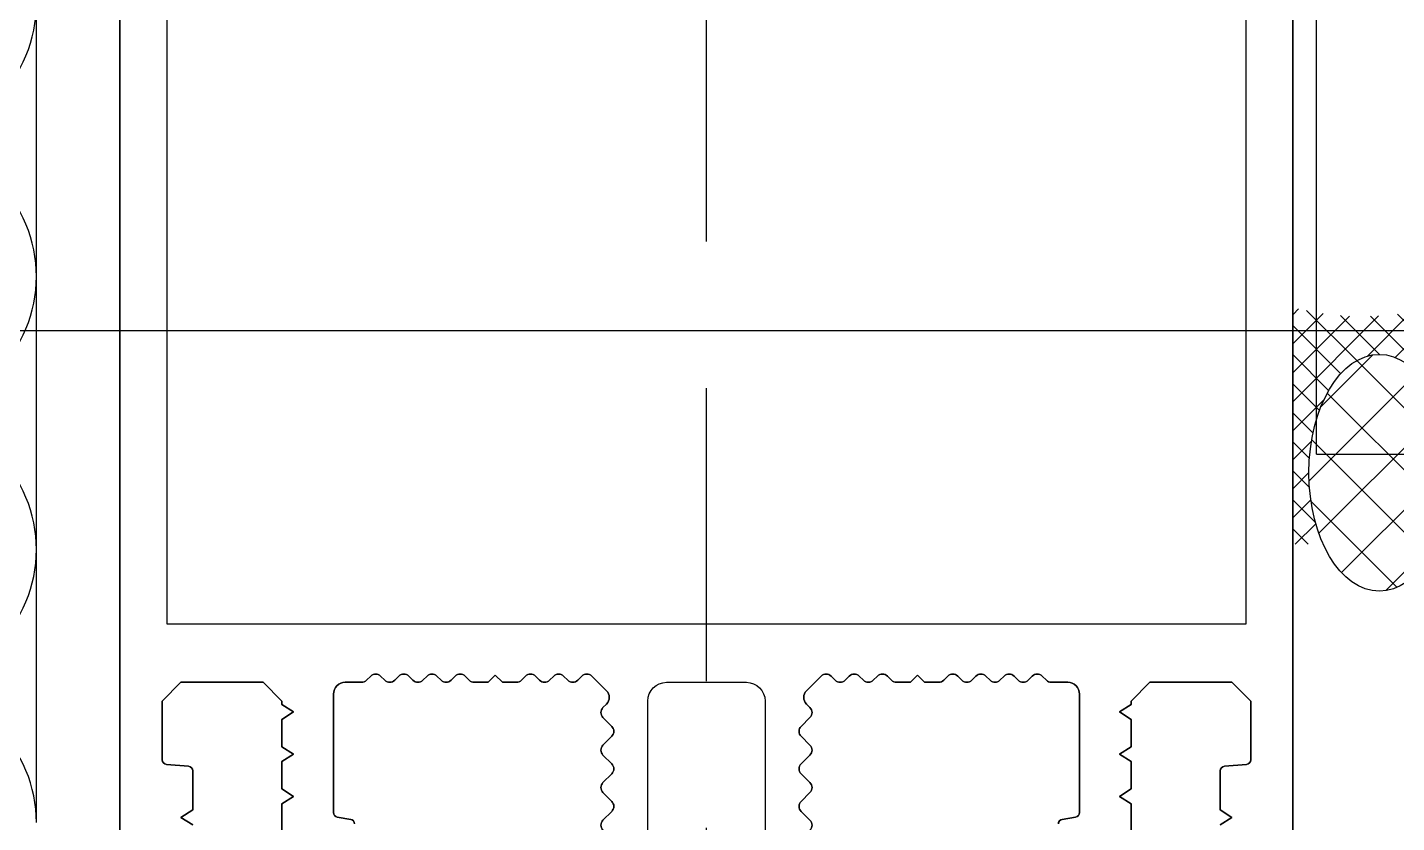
# Model space of a CAD drawing. Header units: inches. Extents: x 21 to 32698, y 13 to 3712.
# Drawn here: x 9999.56 to 10005.4, y 967.48 to 970.88 of the extents above; entities that cross this region are included whole.
import ezdxf

# ---------------------------------------------------------------- set-up
doc = ezdxf.new("R2010")
doc.units = ezdxf.units.IN
doc.header["$MEASUREMENT"] = 0
doc.set_wipeout_variables(frame=1)
doc.linetypes.add('1+1 dbx a2$0$374_BLD_A1_BLOK_2$0$HIDDEN', pattern=[0.375, 0.25, -0.125])
for name, color, linetype, lineweight in [('Z_MİM_-KM-GLAZ', 8, 'Continuous', 25), ('Z_MİM_-KM-IZO-THERMAL', 8, 'Continuous', 25), ('Z_MİM_1', 8, 'Continuous', 25), ('Z_MİM_ALUMINIUM', 8, 'Continuous', 25), ('Z_MİM_MYM Taşyünü', 8, 'Continuous', 25), ('Z_MİM_MYM_taşyünü', 8, 'Continuous', 25)]:
    doc.layers.add(name, color=color, linetype=linetype, lineweight=lineweight)

# ---------------------------------------------------------------- blocks, each defined once
blk = doc.blocks.new('ANK-1')
for points in [[(60, -130.2737574382918), (60, -5)], [(60, -130.2737574382918), (65, -130.2737574382918)]]:
    blk.add_lwpolyline(points)
blk = doc.blocks.new('*U160')
at = {"layer": 'Z_MİM_MYM_taşyünü'}
for p, q in [((-111.630649768428, 1.70044245e-08), (-99.98369950370319, 1.70044245e-08)), ((-99.98369946842807, 1.70044245e-08), (-88.33674920370318, 1.70044245e-08)), ((-88.33674916842806, 1.70044245e-08), (-76.68979890370318, 1.70044245e-08))]:
    blk.add_line(p, q, dxfattribs=at)
for centre, start, end in [((-111.6306497685977, 5.823475149536363), 270.0000000016675, 1.6675267e-09), ((-99.9836995035338, 5.823475149536363), 179.9999999983324, 269.9999999983325), ((-99.98369946859766, 5.823475149536363), 270.0000000016675, 1.6675267e-09), ((-88.33674920353378, 5.823475149536363), 179.9999999983324, 269.9999999983325), ((-88.33674916859768, 5.823475149536363), 270.0000000016675, 1.6675267e-09), ((-76.6897989035338, 5.823475149536363), 179.9999999983324, 269.9999999983325)]:
    blk.add_arc(centre, 5.823475132531942, start, end, dxfattribs=at)
blk = doc.blocks.new('-KM-AL1 150_900')
blk.add_wipeout([(151.48787765189405, -34.020015651829965), (151.72578753232278, -15.47991156819623), (149.45002251653852, -15.450016401351206), (149.45002251649908, 7.149983598684599), (9.450022516542688, 7.149983599164699), (9.450022516542688, -15.450016401351206), (7.397848611566587, -15.450016401351206), (7.567335590771805, -34.0610793052372)])
at = {"layer": 'Z_MİM_1'}
h = blk.add_hatch(dxfattribs=at)
h.set_pattern_fill('ANSI37', color=256, scale=0.7000000000000001, angle=-1.27e-14, style=0)
h.set_pattern_definition([(44.99999999999999, (9420.429662722381, -13506.58950068867), (-0.0618718433538229, 0.0618718433538229), []), (134.9999999999999, (9420.429662722381, -13506.58950068867), (-0.0618718433538229, -0.0618718433538229), [])])
edge = h.paths.add_edge_path()
edge.add_line((17.69353063370363, -27.8511149832093), (17.69353063370363, -28.86111498321863))
edge.add_line((17.69353063370363, -28.86111498319497), (17.82239042192959, -28.86111498319497))
edge.add_ellipse((18.06146685888961, -28.55605310115971), major_axis=(1e-16, 0.504999999998836), ratio=0.5940594059419638, start_angle=332.17248997914265, end_angle=501.9142660721264, ccw=False)
edge.add_line((18.26073407319199, -28.1785486563158), (18.29353063369926, -28.15662190588682))
edge.add_line((18.29353063370217, -28.15662190588682), (18.29353063370217, -27.85111498318638))
edge.add_arc((17.99353063369926, -26.67995711612002), 1.208970946550559, 255.6322347219965, 284.3677652780036, ccw=False)
h = blk.add_hatch(dxfattribs=at)
h.set_pattern_fill('NET', color=256, scale=1.5, angle=44.99999999999999, style=0)
h.set_pattern_definition([(44.99999999999999, (9420.429662722381, -13506.58950068867), (-0.1325825214724776, 0.1325825214724777), []), (134.9999999999999, (9420.429662722381, -13506.58950068867), (-0.1325825214724777, -0.1325825214724776), [])])
edge = h.paths.add_edge_path()
edge.add_ellipse((18.06146685888961, -28.55605310115971), major_axis=(1e-16, 0.504999999998836), ratio=0.5940594059419638, start_angle=0, end_angle=360)
at = {"linetype": '1+1 dbx a2$0$374_BLD_A1_BLOK_2$0$HIDDEN', "ltscale": 5}
blk.add_line((15.19322772974556, -40.69511008103563, -0.0016274945012187), (15.19322772971645, -14.72525048901298, -0.0016274945012187), dxfattribs=at)
at = {"layer": 'Z_MİM_1'}
blk.add_ellipse((18.06146685888961, -28.55605310115971), major_axis=(1e-16, 0.504999999998836), ratio=0.5940594059419638, dxfattribs=at)
at = {"layer": 'Z_MİM_ALUMINIUM', "linetype": 'ByBlock'}
for points in [[(17.69322772978921, -18.57001640134695), (17.69322772983287, -30.43001640135662, -0.4142135623730951)], [(17.38322772982792, -30.05824009919797), (17.43322772982355, -30.02638658615069), (17.38322772982792, -29.99453307311524), (17.38322772982792, -29.82824009919296, -0.3888787318525955), (17.40148461492208, -29.80831620523714), (17.494970844622, -29.80013721993146, 0.3888787318525955), (17.51322772983258, -29.78021332597564), (17.51322772983258, -29.53001640135608), (17.43322772982355, -29.4500164013516), (17.08322772982501, -29.4500164013516), (17.00322772982326, -29.53001640135608), (17.00322772982326, -29.54453307311542), (16.95322772982034, -29.57638658615088), (17.00322772982326, -29.60824009919725), (17.00322772982326, -29.72453307310843), (16.95322772982034, -29.7563865861548), (17.00322772982326, -29.78824009919027), (17.00322772982326, -29.90453307311236), (16.95322772982034, -29.93638658614782), (17.00322772982326, -29.96824009919511), (17.00322772982326, -30.10824009919725, -0.3639702342622565)], [(16.69322772983287, -30.05430572279056, -0.3639702342622564), (16.70975476622698, -30.03460956772779), (16.76670069331885, -30.02456846434416, 0.3639702342622565), (16.78322772982937, -30.00487230928138), (16.78322772982937, -29.50001640135179, 0.4142135623730951), (16.73322772982646, -29.4500164013516), (16.66322772971762, -29.4500164013516, -0.1989123673780283), (16.64201452632551, -29.4412296047949), (16.62444093321392, -29.42365601165693, 0.4142135623694223), (16.58201452631329, -29.42365601166875), (16.56444093312893, -29.44122960478308, -0.4142135623694223), (16.52201452633017, -29.4412296047949), (16.50444093321857, -29.42365601165693, 0.4142135623694223), (16.46201452631794, -29.42365601166875), (16.44444093320634, -29.44122960478308, -0.4142135623694223), (16.40201452633482, -29.4412296047949), (16.38444093322323, -29.42365601165693, 0.4142135623694223), (16.34201452632259, -29.42365601166875), (16.32444093321101, -29.44122960478308, -0.4142135623694223), (16.28201452631765, -29.4412296047949), (16.26444093322789, -29.42365601165693, 0.4142135623694223), (16.22201452632725, -29.42365601166875), (16.20444093321566, -29.44122960478308, -0.1989123673780283), (16.18322772970714, -29.4500164013516), (16.12322772972402, -29.4500164013516), (16.09322772983432, -29.4200164013937), (16.06322772982821, -29.4500164013516), (16.00322772982326, -29.4500164013516, -0.1989123673780283), (15.98201452640933, -29.4412296047949), (15.96444093322498, -29.42365601165693, 0.4142135623694223), (15.92201452642621, -29.42365601166875), (15.90444093332917, -29.44122960478308, -0.4142135623694223), (15.86201452641399, -29.4412296047949), (15.84444093320781, -29.42365601165693, 0.4142135623694223), (15.80201452643087, -29.42365601166875), (15.78444093321741, -29.44122960478308, -0.4142135623694223), (15.74201452641864, -29.4412296047949), (15.72444093321246, -29.42365601165693, 0.4142135623694223), (15.68201452640642, -29.42365601166875), (15.61936735921335, -29.48630317879633, 0.4142135623767684), (15.61936735921335, -29.5428717212917), (15.63444091962447, -29.55794528170282, -0.4142135623894827), (15.63444091962447, -29.60037175398793), (15.59686739191238, -29.63794528170728, 0.4142135623894827), (15.59686739191238, -29.68037175399241), (15.63444091962447, -29.71794528171177, -0.4142135623894827), (15.63444091962447, -29.76037175399688), (15.59686739191238, -29.79794528170442, 0.4142135623894827), (15.59686739191238, -29.84037175399044), (15.63444091962447, -29.8779452817098, -0.4142135623894827), (15.63444091962447, -29.92037175399492), (15.59686739191238, -29.95794528170245, 0.4142135623894827), (15.59686739191238, -30.00037175398757), (15.63444091962447, -30.03794528170693, -0.4142135623894827), (15.63444091962447, -30.08037175399204)], [(14.7520145399103, -30.08037175400386, -0.4142135623894827), (14.7520145399103, -30.03794528170693), (14.78958806761511, -30.00037175399939, 0.4142135623894827), (14.78958806761511, -29.95794528170245), (14.7520145399103, -29.92037175399492, -0.4142135623894827), (14.7520145399103, -29.87794528169798), (14.78958806761511, -29.84037175400136, 0.4142135623894827), (14.78958806761511, -29.79794528170442), (14.7520145399103, -29.76037175399688, -0.4142135623894827), (14.7520145399103, -29.71794528169994), (14.78958806761511, -29.68037175400423, 0.4142135623894827), (14.78958806761511, -29.63794528170728), (14.7520145399103, -29.60037175399975, -0.4142135623894827), (14.7520145399103, -29.55794528170282), (14.76708810032141, -29.5428717212917, 0.4142135623767684), (14.76708810032141, -29.48630317879633), (14.70444093321566, -29.42365601165693, 0.4142135623694223), (14.66201452632231, -29.42365601166875), (14.64444093320344, -29.44122960478308, -0.4142135623694223), (14.60201452633191, -29.4412296047949), (14.58444093312573, -29.42365601165693, 0.4142135623694223), (14.54201452632696, -29.42365601166875), (14.5244409332081, -29.44122960478308, -0.4142135623694223), (14.48201452631474, -29.4412296047949), (14.46444093322497, -29.42365601165693, 0.4142135623694223), (14.42201452633162, -29.42365601166875), (14.40444093321275, -29.44122960478308, -0.1989123673780283), (14.3832277297115, -29.4500164013516), (14.32322772972111, -29.4500164013516), (14.29322772983869, -29.4200164013937), (14.26322772983258, -29.4500164013516), (14.20322772982035, -29.4500164013516, -0.1989123673780283), (14.18201452640642, -29.4412296047949), (14.16444093331665, -29.42365601165693, 0.4142135623694223), (14.1220145264233, -29.42365601166875), (14.10444093321712, -29.44122960478308, -0.4142135623694223), (14.06201452641107, -29.4412296047949), (14.04444093320489, -29.42365601165693, 0.4142135623694223), (14.00201452642795, -29.42365601166875), (13.98444093322178, -29.44122960478308, -0.4142135623694223), (13.94201452641573, -29.4412296047949), (13.92444093332597, -29.42365601165693, 0.4142135623694223), (13.88201452641078, -29.42365601166875), (13.86444093332102, -29.44122960478308, -0.4142135623694223), (13.82201452642039, -29.4412296047949), (13.80444093321421, -29.42365601165693, 0.4142135623694223), (13.76201452641544, -29.42365601166875), (13.74444093320926, -29.44122960478308, -0.1989123673780283), (13.72322772981715, -29.4500164013516), (13.65322772982472, -29.4500164013516, 0.4142135623730951), (13.60322772982181, -29.50001640135179), (13.60322772982181, -30.00487230928138, 0.3639702342622565), (13.61975476621592, -30.02456846434416), (13.67670069332962, -30.03460956772779, -0.3639702342622564), (13.69322772983287, -30.05430572279056)], [(13.38322772982792, -30.10824009919725), (13.38322772982792, -29.96824009919511), (13.43322772982356, -29.93638658614782), (13.38322772982792, -29.90453307311236), (13.38322772982792, -29.78824009919027), (13.43322772982356, -29.7563865861548), (13.38322772982792, -29.72453307310843), (13.38322772982792, -29.60824009919725), (13.43322772982356, -29.57638658615088), (13.38322772982792, -29.54453307311542), (13.38322772982792, -29.53001640135608), (13.3032277298189, -29.4500164013516), (12.95322772982035, -29.4500164013516), (12.87322772981861, -29.53001640135608), (12.87322772981861, -29.78021332597564, 0.3888787318525955), (12.89148461491277, -29.80013721993146), (12.98497084461269, -29.80831620523714, -0.3888787318525955), (13.00322772982326, -29.82824009919296), (13.00322772982326, -29.99453307311524), (12.95322772982035, -30.02638658615069), (13.00322772982326, -30.05824009919797)], [(12.69322772983287, -30.43001640135662), (12.69322772978921, -18.57001640134695, -0.4142135623730951)], [(12.69322772978921, -18.57001640134695), (12.69322772983287, -30.43001640135662, 0.4142135623730951)], [(13.00322772982326, -30.05824009919797), (12.95322772982035, -30.02638658615069), (13.00322772982326, -29.99453307311524), (13.00322772982326, -29.82824009919296, 0.3888787318525955), (12.98497084461269, -29.80831620523714), (12.89148461491277, -29.80013721993146, -0.3888787318525955), (12.87322772981861, -29.78021332597564), (12.87322772981861, -29.53001640135608), (12.95322772982035, -29.4500164013516), (13.3032277298189, -29.4500164013516), (13.38322772982792, -29.53001640135608), (13.38322772982792, -29.54453307311542), (13.43322772982356, -29.57638658615088), (13.38322772982792, -29.60824009919725), (13.38322772982792, -29.72453307310843), (13.43322772982356, -29.7563865861548), (13.38322772982792, -29.78824009919027), (13.38322772982792, -29.90453307311236), (13.43322772982356, -29.93638658614782), (13.38322772982792, -29.96824009919511), (13.38322772982792, -30.10824009919725, 0.3639702342622565)], [(13.69322772983287, -30.05430572279056, 0.3639702342622564), (13.67670069332962, -30.03460956772779), (13.61975476621592, -30.02456846434416, -0.3639702342622565), (13.60322772982181, -30.00487230928138), (13.60322772982181, -29.50001640135179, -0.4142135623730951), (13.65322772982472, -29.4500164013516), (13.72322772981715, -29.4500164013516, 0.1989123673780283), (13.74444093320926, -29.4412296047949), (13.76201452641544, -29.42365601165693, -0.4142135623694223), (13.80444093321421, -29.42365601166875), (13.82201452642039, -29.44122960478308, 0.4142135623694223), (13.86444093332102, -29.4412296047949), (13.88201452641078, -29.42365601165693, -0.4142135623694223), (13.92444093332597, -29.42365601166875), (13.94201452641573, -29.44122960478308, 0.4142135623694223), (13.98444093322178, -29.4412296047949), (14.00201452642795, -29.42365601165693, -0.4142135623694223), (14.04444093320489, -29.42365601166875), (14.06201452641107, -29.44122960478308, 0.4142135623694223), (14.10444093321712, -29.4412296047949), (14.1220145264233, -29.42365601165693, -0.4142135623694223), (14.16444093331665, -29.42365601166875), (14.18201452640642, -29.44122960478308, 0.1989123673780283), (14.20322772982035, -29.4500164013516), (14.26322772983258, -29.4500164013516), (14.29322772983869, -29.4200164013937), (14.32322772972111, -29.4500164013516), (14.3832277297115, -29.4500164013516, 0.1989123673780283), (14.40444093321275, -29.4412296047949), (14.42201452633162, -29.42365601165693, -0.4142135623694223), (14.46444093322497, -29.42365601166875), (14.48201452631474, -29.44122960478308, 0.4142135623694223), (14.5244409332081, -29.4412296047949), (14.54201452632696, -29.42365601165693, -0.4142135623694223), (14.58444093322032, -29.42365601166875), (14.60201452633191, -29.44122960478308, 0.4142135623694223), (14.64444093320344, -29.4412296047949), (14.66201452632231, -29.42365601165693, -0.4142135623694223), (14.70444093321566, -29.42365601166875), (14.76708810032141, -29.48630317879633, -0.4142135623767684), (14.76708810032141, -29.5428717212917), (14.7520145399103, -29.55794528170282, 0.4142135623894827), (14.7520145399103, -29.60037175398793), (14.78958806761511, -29.63794528170728, -0.4142135623894827), (14.78958806761511, -29.68037175399241), (14.7520145399103, -29.71794528171177, 0.4142135623894827), (14.7520145399103, -29.76037175399688), (14.78958806761511, -29.79794528170442, -0.4142135623894827), (14.78958806761511, -29.84037175399044), (14.7520145399103, -29.8779452817098, 0.4142135623894827), (14.7520145399103, -29.92037175399492), (14.78958806761511, -29.95794528170245, -0.4142135623894827), (14.78958806761511, -30.00037175398757), (14.7520145399103, -30.03794528170693, 0.4142135623894827), (14.7520145399103, -30.08037175399204)], [(15.63444091962447, -30.08037175400386, 0.4142135623894827), (15.63444091962447, -30.03794528170693), (15.59686739191238, -30.00037175399939, -0.4142135623894827), (15.59686739191238, -29.95794528170245), (15.63444091962447, -29.92037175399492, 0.4142135623894827), (15.63444091962447, -29.87794528169798), (15.59686739191238, -29.84037175400136, -0.4142135623894827), (15.59686739191238, -29.79794528170442), (15.63444091962447, -29.76037175399688, 0.4142135623894827), (15.63444091962447, -29.71794528169994), (15.59686739191238, -29.68037175400423, -0.4142135623894827), (15.59686739191238, -29.63794528170728), (15.63444091962447, -29.60037175399975, 0.4142135623894827), (15.63444091962447, -29.55794528170282), (15.61936735921335, -29.5428717212917, -0.4142135623767684), (15.61936735921335, -29.48630317879633), (15.68201452640642, -29.42365601165693, -0.4142135623694223), (15.72444093321246, -29.42365601166875), (15.74201452641864, -29.44122960478308, 0.4142135623694223), (15.78444093321741, -29.4412296047949), (15.80201452643087, -29.42365601165693, -0.4142135623694223), (15.84444093320781, -29.42365601166875), (15.86201452641399, -29.44122960478308, 0.4142135623694223), (15.90444093332917, -29.4412296047949), (15.92201452642621, -29.42365601165693, -0.4142135623694223), (15.96444093322498, -29.42365601166875), (15.98201452640933, -29.44122960478308, 0.1989123673780283), (16.00322772982326, -29.4500164013516), (16.06322772982821, -29.4500164013516), (16.09322772983432, -29.4200164013937), (16.12322772972402, -29.4500164013516), (16.18322772970714, -29.4500164013516, 0.1989123673780283), (16.20444093321566, -29.4412296047949), (16.22201452632725, -29.42365601165693, -0.4142135623694223), (16.26444093322789, -29.42365601166875), (16.28201452631765, -29.44122960478308, 0.4142135623694223), (16.32444093321101, -29.4412296047949), (16.34201452632259, -29.42365601165693, -0.4142135623694223), (16.38444093322323, -29.42365601166875), (16.40201452633482, -29.44122960478308, 0.4142135623694223), (16.44444093320634, -29.4412296047949), (16.46201452631794, -29.42365601165693, -0.4142135623694223), (16.50444093321857, -29.42365601166875), (16.52201452633017, -29.44122960478308, 0.4142135623694223), (16.56444093312893, -29.4412296047949), (16.58201452631329, -29.42365601165693, -0.4142135623694223), (16.62444093321392, -29.42365601166875), (16.64201452632551, -29.44122960478308, 0.1989123673780283), (16.66322772971762, -29.4500164013516), (16.73322772982646, -29.4500164013516, -0.4142135623730951), (16.78322772982937, -29.50001640135179), (16.78322772982937, -30.00487230928138, -0.3639702342622565), (16.76670069331885, -30.02456846434416), (16.70975476622698, -30.03460956772779, 0.3639702342622564), (16.69322772983287, -30.05430572279056)], [(17.00322772982326, -30.10824009919725), (17.00322772982326, -29.96824009919511), (16.95322772982034, -29.93638658614782), (17.00322772982326, -29.90453307311236), (17.00322772982326, -29.78824009919027), (16.95322772982034, -29.7563865861548), (17.00322772982326, -29.72453307310843), (17.00322772982326, -29.60824009919725), (16.95322772982034, -29.57638658615088), (17.00322772982326, -29.54453307311542), (17.00322772982326, -29.53001640135608), (17.08322772982501, -29.4500164013516), (17.43322772982355, -29.4500164013516), (17.51322772983258, -29.53001640135608), (17.51322772983258, -29.78021332597564, -0.3888787318525955), (17.494970844622, -29.80013721993146), (17.40148461492208, -29.80831620523714, 0.3888787318525955), (17.38322772982792, -29.82824009919296), (17.38322772982792, -29.99453307311524), (17.43322772982355, -30.02638658615069), (17.38322772982792, -30.05824009919797)], [(17.69322772983287, -30.43001640135662), (17.69322772978921, -18.57001640134695, 0.4142135623730951)], [(14.94322772983287, -30.53001640139155), (14.94322772983287, -29.53001640135608, -0.4142135623730951), (15.02322772982006, -29.4500164013516), (15.36322772983112, -29.4500164013516, -0.4142135623730951), (15.44322772983287, -29.53001640135608), (15.44322772983287, -30.53001640139155)]]:
    blk.add_lwpolyline(points, format="xyb", dxfattribs=at)
at = {"layer": 'Z_MİM_ALUMINIUM'}
blk.add_lwpolyline([(17.49322773416497, -19.99001639300695), (17.49322773416497, -18.75001626427273), (12.89322772527521, -18.75001626427273), (12.89322772527521, -19.99001639300695), (13.123227673168, -19.99001639300695, -0.4142135623730951), (13.14322767307021, -20.01001639301376), (13.14322767307021, -20.12001595192578, -0.4142135623730951), (13.123227673168, -20.14001595193258), (12.89322772527521, -20.14001595193258), (12.89322772531886, -29.20001625235182), (17.49322773421591, -29.20001625235182), (17.49322773416497, -20.14001595193258), (17.26322778635949, -20.14001595193258, -0.4142135623730951), (17.24322778636997, -20.12001595192578), (17.24322778636997, -20.01001639301376, -0.4142135623730951), (17.26322778635949, -19.99001639300695)], format="xyb", close=True, dxfattribs=at)
at = {"xscale": 0.1, "yscale": 0.1, "zscale": 0.1}
blk.add_blockref('ANK-1', (11.79322772978776, -15.4500164013516, -0.0016274945012187), dxfattribs=at)
at = {"layer": 'Z_MİM_MYM Taşyünü', "xscale": 0.1, "yscale": 0.1, "zscale": 0.1, "rotation": 90}
blk.add_blockref('*U160', (12.33698609744169, -18.8855112568408), dxfattribs=at)

msp = doc.modelspace()

# ---------------------------------------------------------------- block references
at = {"layer": 'Z_MİM_-KM-GLAZ'}
msp.add_blockref('-KM-AL1 150_900', (9987.264108079211, 997.5330909534839), dxfattribs=at)

# ---------------------------------------------------------------- next in the draw order: linework, layer by layer
at = {"layer": 'Z_MİM_-KM-IZO-THERMAL'}
msp.add_lwpolyline([(11329.21380157811, 1162.158650810004), (11329.21380157811, 969.5831087493367), (12844.21488399846, 969.5831087493367), (12844.21488399846, 2594.584265079446), (9029.214802936147, 2594.584265079446), (9029.214802936147, 1624.583233919091), (9319.214049533437, 1624.583233919091), (9319.214049533437, 969.583108823979), (10654.21387310369, 969.5831008522473), (10654.21387310369, 1161.831515063127)], dxfattribs=at)

doc.saveas('drawing.dxf')
